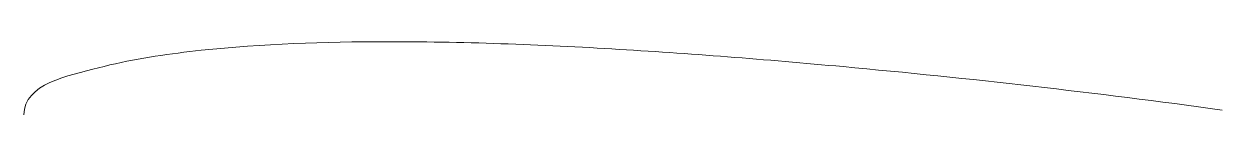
# Model space of a CAD drawing. Header units: inches. Extents: x 71.5 to 76.62, y 27.06 to 27.37.
import ezdxf

# ---------------------------------------------------------------- set-up
doc = ezdxf.new("R2010")
doc.units = ezdxf.units.IN
doc.header["$MEASUREMENT"] = 0

msp = doc.modelspace()

# ---------------------------------------------------------------- linework, layer by layer
at = {"color": 7, "linetype": 'Continuous', "lineweight": 15}
for points, knots in [([(73, 27.3713), (72.7357, 27.3697), (72.471, 27.36), (72.0772, 27.3138), (71.9462, 27.2935), (71.6904, 27.227), (71.5003, 27.1919), (71.5, 27.0601)], [0, 0, 0, 0, 0.5, 0.5, 0.75, 0.75, 1, 1, 1, 1]), ([(76.62, 27.0801), (76.0816, 27.154), (75.2134, 27.2524), (74.0056, 27.3481), (73.3378, 27.3732), (73, 27.3713)], [0, 0, 0, 0, 0.448613, 0.721164, 1, 1, 1, 1])]:
    msp.add_open_spline(points, degree=3, knots=knots, dxfattribs=at)

doc.saveas('drawing.dxf')
